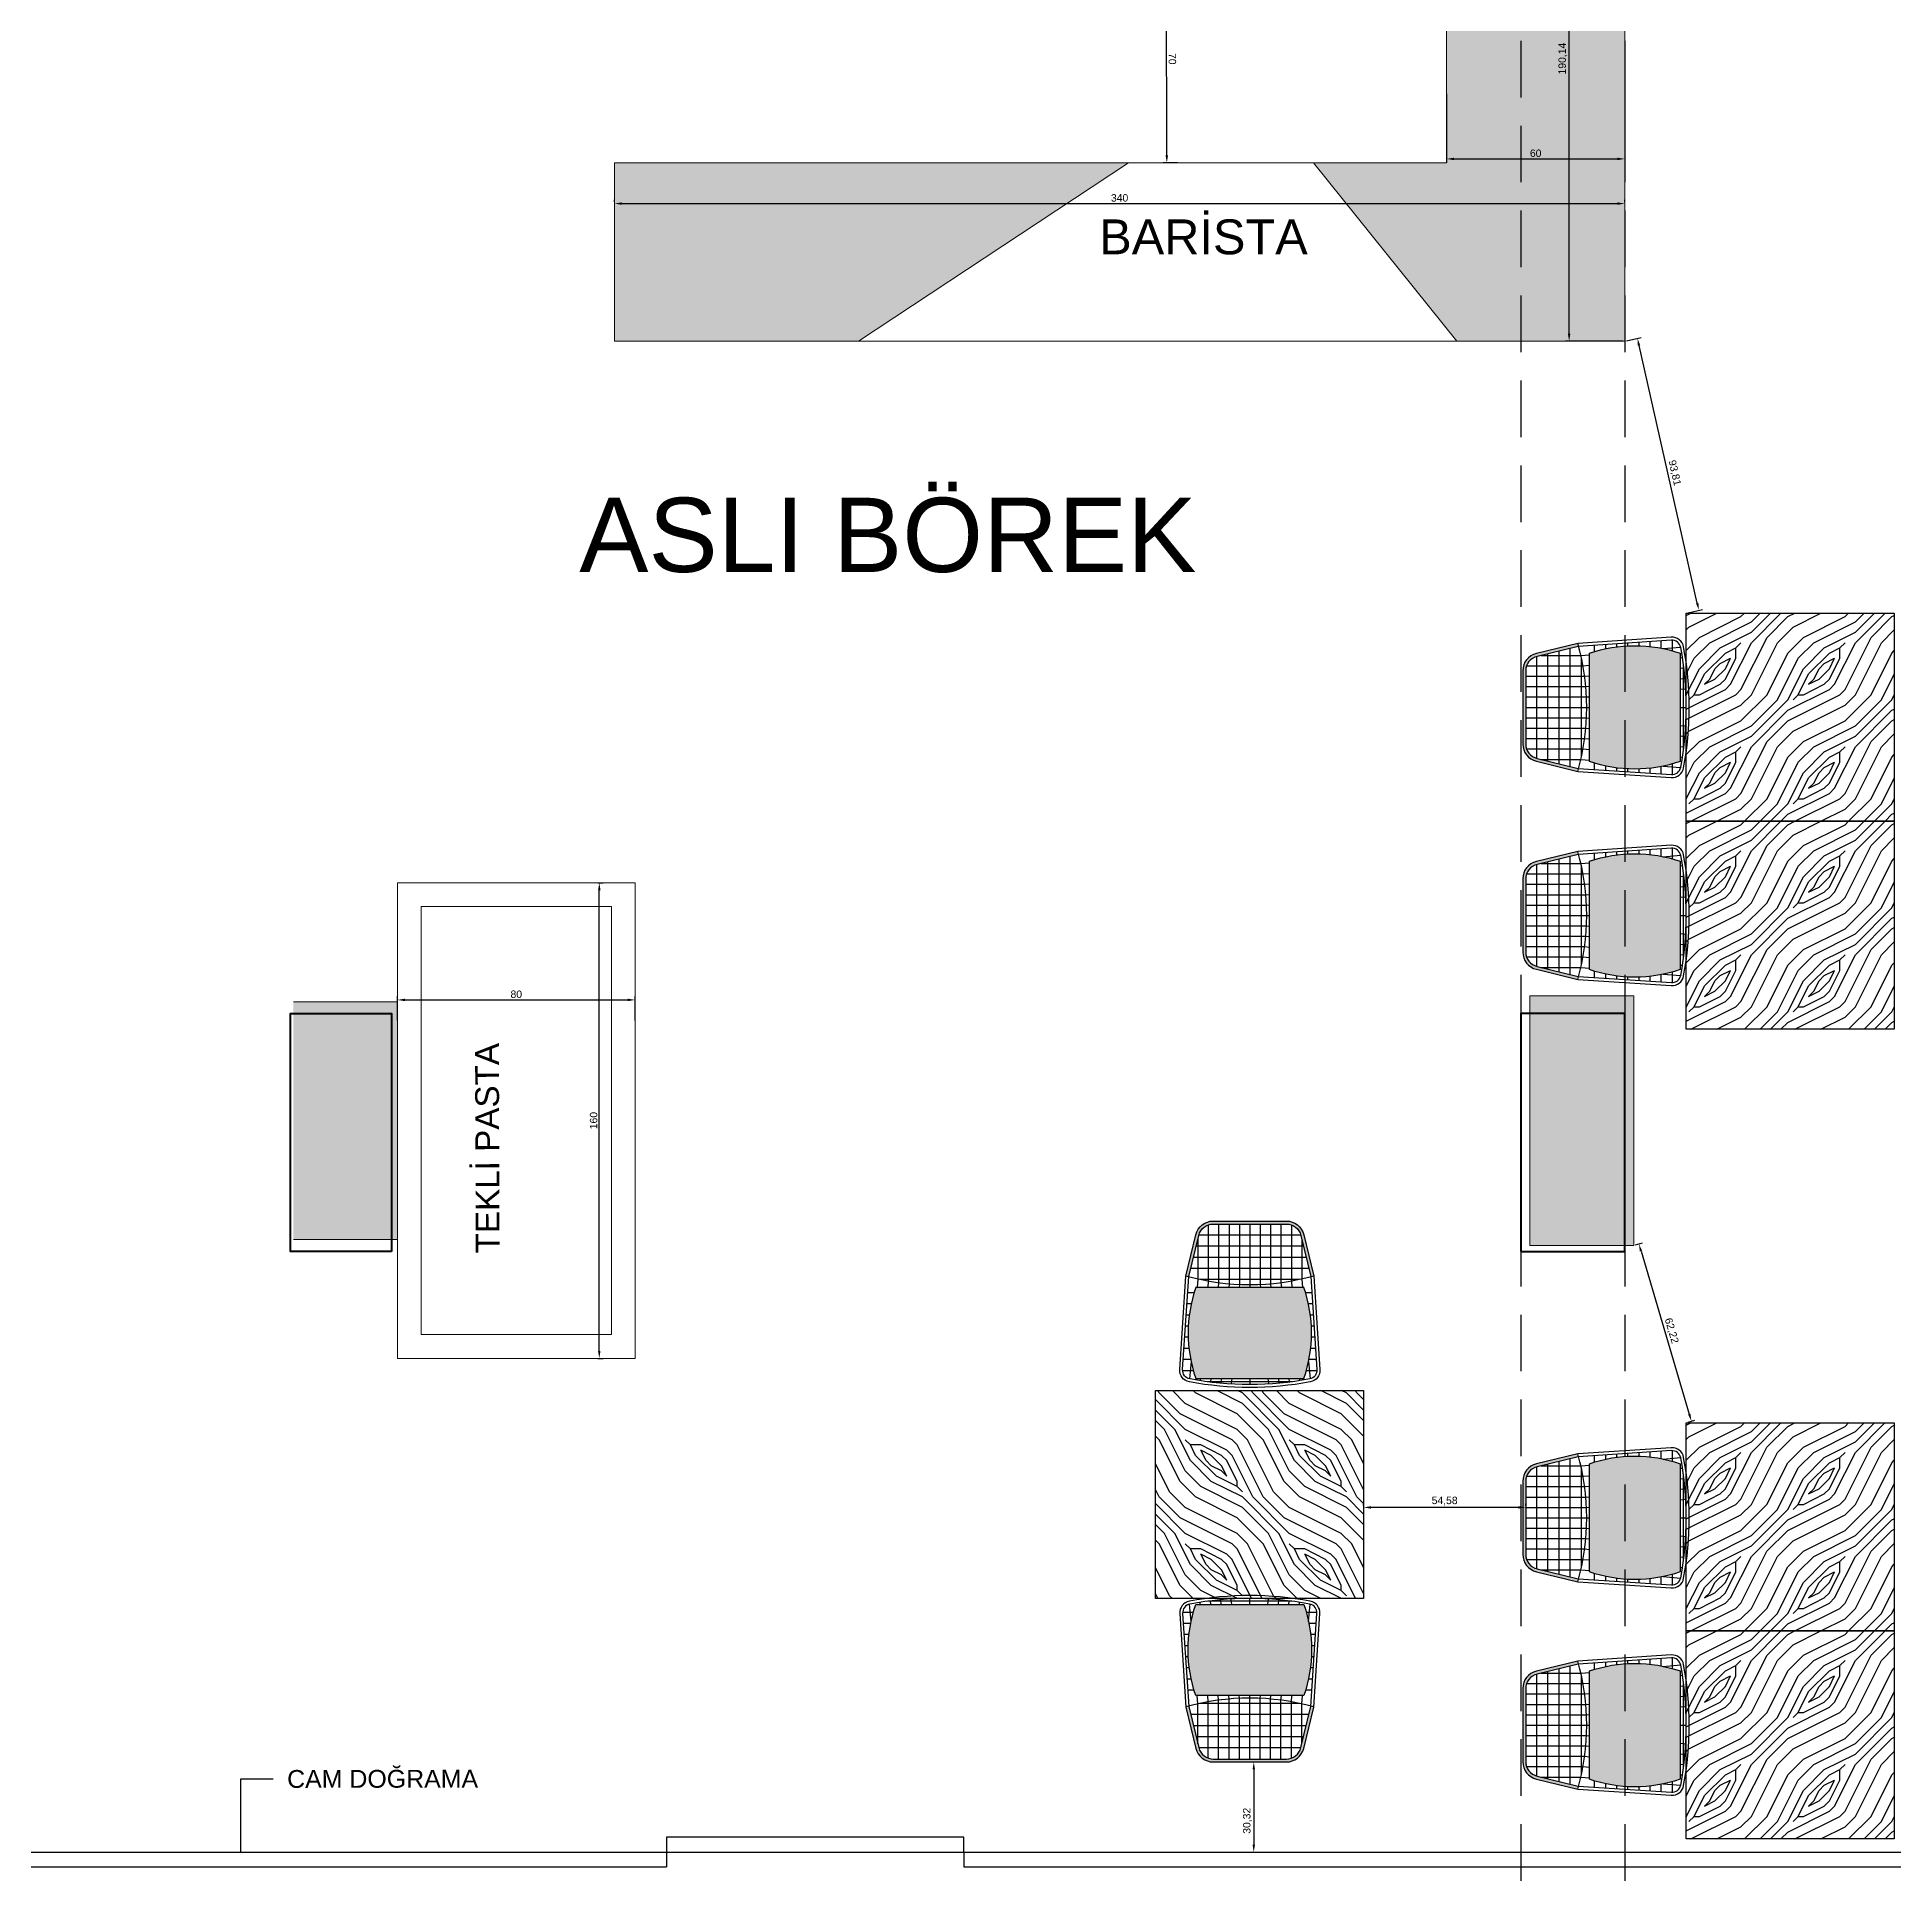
# Model space of a CAD drawing. Header units: millimetres. Extents: x 567392 to 582402, y 4512800 to 4518063.
# Drawn here: x 569531 to 570156, y 4513616 to 4514235 of the extents above; entities that cross this region are included whole.
import ezdxf

# ---------------------------------------------------------------- set-up
doc = ezdxf.new("R2010")
doc.units = ezdxf.units.MM
doc.linetypes.add('DASHED2', pattern=[9.525, 6.35, -3.175])
for name, color, linetype, lineweight in [('A-STRC-01', 2, 'Continuous', 40), ('duvar', 7, 'Continuous', 35), ('estofado', 7, 'Continuous', 25), ('PENCERE', 140, 'Continuous', 25), ('tefriş', 251, 'Continuous', 13), ('Yazi', 95, 'Continuous', 13)]:
    doc.layers.add(name, color=color, linetype=linetype, lineweight=lineweight)
for name, color, linetype in [('a_furn', 1, 'Continuous'), ('a_p1_d', 1, 'DASHED2'), ('ölçüler', 143, 'Continuous')]:
    doc.layers.add(name, color=color, linetype=linetype)
doc.layers.add('tefris', color=7, linetype='Continuous', lineweight=13, true_color=0x474747)
doc.styles.get("Standard").update_dxf_attribs({"font": 'Arial.ttf'})
doc.dimstyles.new('ISO-25', dxfattribs={"dimtxt": 2.5, "dimasz": 2.5, "dimexe": 1.25, "dimexo": 0.625, "dimtad": 1, "dimtxsty": 'Standard', "dimcen": 2.5, "dimadec": 0, "dimazin": 0, "dimtfac": 1, "dimtmove": 0, "dimatfit": 3, "dimfxl": 1, "dimarcsym": 0})

# ---------------------------------------------------------------- blocks, each defined once
blk = doc.blocks.new('*D671')
at = {"layer": 'Defpoints', "color": 0, "transparency": 16777216}
for p in [(569718.57, 4513950.52), (569719.73, 4513950.52), (569718.57, 4513790.52)]:
    blk.add_point(p, dxfattribs=at)
at = {"layer": 'tefriş', "color": 0, "lineweight": -2, "transparency": 16777216}
for p, q in [((569719.19, 4513950.52), (569720.98, 4513950.52)), ((569719.73, 4513793.02), (569719.73, 4513948.02)), ((569719.19, 4513790.52), (569720.98, 4513790.52))]:
    blk.add_line(p, q, dxfattribs=at)
at = {"layer": 'tefriş', "color": 0, "transparency": 16777216}
for points in [[(569719.31, 4513948.02), (569720.14, 4513948.02), (569719.73, 4513950.52)], [(569719.31, 4513793.02), (569720.14, 4513793.02), (569719.73, 4513790.52)]]:
    blk.add_solid(points, dxfattribs=at)
at = {"layer": 'tefriş', "color": 0, "transparency": 16777216, "insert": (569717.82, 4513870.52), "char_height": 2.5, "attachment_point": 5, "rotation": 90}
blk.add_mtext('160', dxfattribs=at)
blk = doc.blocks.new('*D672')
at = {"layer": 'Defpoints', "color": 0, "transparency": 16777216}
for p in [(569731.8, 4513911.12), (569651.8, 4513903.6), (569731.8, 4513903.6)]:
    blk.add_point(p, dxfattribs=at)
at = {"layer": 'tefriş', "color": 0, "lineweight": -2, "transparency": 16777216}
for p, q in [((569651.8, 4513904.22), (569651.8, 4513912.37)), ((569731.8, 4513904.22), (569731.8, 4513912.37)), ((569654.3, 4513911.12), (569729.3, 4513911.12))]:
    blk.add_line(p, q, dxfattribs=at)
at = {"layer": 'tefriş', "color": 0, "transparency": 16777216}
for points in [[(569654.3, 4513911.54), (569654.3, 4513910.71), (569651.8, 4513911.12)], [(569729.3, 4513911.54), (569729.3, 4513910.71), (569731.8, 4513911.12)]]:
    blk.add_solid(points, dxfattribs=at)
at = {"layer": 'tefriş', "color": 0, "transparency": 16777216, "insert": (569691.8, 4513913.02), "char_height": 2.5, "attachment_point": 5}
blk.add_mtext('80', dxfattribs=at)
blk = doc.blocks.new('Banqueta Banc May')
at = {"layer": 'estofado'}
h = blk.add_hatch(color=256, dxfattribs=at)
h.set_gradient(color1=(203, 207, 210), one_color=1, tint=1, name='CYLINDER')
h.paths.add_polyline_path([(0.123, -0.01, -0.345989), (0.1716, -0.0482), (0.2052, -0.1866), (0.2053, -0.1878, 0.00324), (0.2152, -0.185), (0.1813, -0.0458, 0.345989), (0.123, 0), (-0.123, 0, 0.345989), (-0.1813, -0.0458), (-0.2152, -0.185, 0.00324), (-0.2053, -0.1878), (-0.2052, -0.1866), (-0.1716, -0.0482, -0.345989), (-0.123, -0.01)])
h = blk.add_hatch(color=256, dxfattribs=at)
h.set_gradient(color1=(203, 207, 210), one_color=1, tint=1, name='CYLINDER')
h.paths.add_polyline_path([(0.123, -0.01, -0.345989), (0.1716, -0.0482), (0.2052, -0.1866), (0.2053, -0.1878, 0.00324), (0.2152, -0.185), (0.1813, -0.0458, 0.345989), (0.123, 0), (-0.123, 0, 0.345989), (-0.1813, -0.0458), (-0.2152, -0.185, 0.00324), (-0.2053, -0.1878), (-0.2052, -0.1866), (-0.1716, -0.0482, -0.345989), (-0.123, -0.01)])
h = blk.add_hatch(color=256, dxfattribs=at)
h.set_gradient(color1=(225, 227, 229), one_color=1, tint=1, name='CURVED')
h.paths.add_polyline_path([(0.1821, -0.5295, 0.167263), (0.1821, -0.2239), (-0.1821, -0.2239, 0.167263), (-0.1821, -0.5295)])
for p, q in [((-0.1748, -0.0611), (-0.1748, -0.1954)), ((-0.1714, -0.0473), (0.1714, -0.0473)), ((-0.1398, -0.0129), (-0.1398, -0.2025)), ((-0.1049, -0.01), (-0.1049, -0.208)), ((-0.0699, -0.01), (-0.0699, -0.2119)), ((-0.035, -0.01), (-0.035, -0.215)), ((0, -0.01), (0, -0.215)), ((0.035, -0.01), (0.035, -0.215)), ((0.0699, -0.01), (0.0699, -0.2119)), ((0.1049, -0.01), (0.1049, -0.208)), ((0.1398, -0.0129), (0.1398, -0.2025)), ((0.1748, -0.0611), (0.1748, -0.1954)), ((-0.1896, -0.1222), (0.1896, -0.1222)), ((-0.1805, -0.0847), (0.1805, -0.0847)), ((-0.1987, -0.1596), (0.1987, -0.1596)), ((-0.2089, -0.2414), (-0.1877, -0.2414)), ((-0.1748, -0.1954), (-0.1771, -0.2239)), ((-0.1673, -0.197), (0.1673, -0.197)), ((-0.1398, -0.2025), (-0.1416, -0.2239)), ((-0.1049, -0.208), (-0.1062, -0.2239)), ((-0.0699, -0.2119), (-0.0709, -0.2239)), ((-0.035, -0.215), (-0.0357, -0.2239)), ((0, -0.215), (0, -0.2239)), ((0.035, -0.215), (0.0357, -0.2239)), ((0.0699, -0.2119), (0.0709, -0.2239)), ((0.1049, -0.208), (0.1062, -0.2239)), ((0.1398, -0.2025), (0.1416, -0.2239)), ((0.1748, -0.1954), (0.1771, -0.2239)), ((0.1877, -0.2414), (0.2089, -0.2414)), ((-0.2114, -0.2789), (-0.1973, -0.2789)), ((0.1973, -0.2789), (0.2114, -0.2789)), ((-0.2163, -0.3537), (-0.2071, -0.3537)), ((-0.2138, -0.3163), (-0.2037, -0.3163)), ((0.2037, -0.3163), (0.2138, -0.3163)), ((0.2071, -0.3537), (0.2163, -0.3537)), ((-0.2213, -0.4286), (-0.2048, -0.4286)), ((-0.2188, -0.3912), (-0.2074, -0.3912)), ((0.2048, -0.4286), (0.2213, -0.4286)), ((0.2074, -0.3912), (0.2188, -0.3912)), ((-0.2238, -0.466), (-0.1991, -0.466)), ((-0.1977, -0.4725), (-0.2026, -0.5311)), ((0.1977, -0.4725), (0.2026, -0.5311)), ((0.1991, -0.466), (0.2238, -0.466)), ((-0.226, -0.5034), (-0.1902, -0.5034)), ((-0.1669, -0.5295), (-0.1676, -0.5371)), ((-0.1411, -0.5409), (0.1411, -0.5409)), ((-0.1315, -0.5295), (-0.1326, -0.5419)), ((-0.0962, -0.5295), (-0.0976, -0.5456)), ((-0.061, -0.5295), (-0.0626, -0.5482)), ((0, -0.5295), (0, -0.55)), ((0.061, -0.5295), (0.0626, -0.5482)), ((0.0962, -0.5295), (0.0976, -0.5456)), ((0.1315, -0.5295), (0.1326, -0.5419)), ((0.1669, -0.5295), (0.1676, -0.5371)), ((0.1902, -0.5034), (0.226, -0.5034))]:
    blk.add_line(p, q, dxfattribs=at)
for points in [[(0.236, -0.4991), (0.2152, -0.185), (0.1813, -0.0458, 0.345989), (0.123, 0), (-0.123, 0, 0.345989), (-0.1813, -0.0458), (-0.2152, -0.185), (-0.236, -0.4991, 0.379693), (-0.2034, -0.5411, 0.092971), (0.2034, -0.5411, 0.379693)], [(0.226, -0.4998), (0.2052, -0.1866), (0.1716, -0.0482, 0.345989), (0.123, -0.01), (-0.123, -0.01, 0.345989), (-0.1716, -0.0482), (-0.2052, -0.1866), (-0.226, -0.4998, 0.379693), (-0.2016, -0.5313, 0.092971), (0.2016, -0.5313, 0.379693)], [(-0.1821, -0.5295, -0.167263), (-0.1821, -0.2239), (0.1821, -0.2239, -0.167263), (0.1821, -0.5295)]]:
    blk.add_lwpolyline(points, format="xyb", close=True, dxfattribs=at)
blk.add_arc((0, 0.5729), 0.7879, 254.15162, 285.84838, dxfattribs=at)
blk = doc.blocks.new('*D628')
at = {"layer": 'Defpoints', "color": 0, "transparency": 16777216}
for p in [(569910.62, 4514262.78), (569914.83, 4514262.78), (569914.9, 4514192.78)]:
    blk.add_point(p, dxfattribs=at)
at = {"layer": 'tefriş', "color": 0, "lineweight": -2, "transparency": 16777216}
for p, q in [((569914.21, 4514262.78), (569909.37, 4514262.78)), ((569910.68, 4514195.28), (569910.62, 4514260.28)), ((569914.28, 4514192.78), (569909.44, 4514192.78))]:
    blk.add_line(p, q, dxfattribs=at)
at = {"layer": 'tefriş', "color": 0, "transparency": 16777216}
for points in [[(569911.04, 4514260.28), (569910.2, 4514260.28), (569910.62, 4514262.78)], [(569911.1, 4514195.28), (569910.27, 4514195.28), (569910.69, 4514192.78)]]:
    blk.add_solid(points, dxfattribs=at)
at = {"layer": 'tefriş', "color": 0, "transparency": 16777216, "insert": (569912.55, 4514227.78), "char_height": 2.5, "attachment_point": 5, "rotation": 270.05668}
blk.add_mtext('70', dxfattribs=at)
blk = doc.blocks.new('*D637')
at = {"layer": 'Defpoints', "color": 0, "transparency": 16777216}
for p in [(569724.8, 4514179.06), (570064.8, 4514179.06), (570064.8, 4514179.06)]:
    blk.add_point(p, dxfattribs=at)
at = {"layer": 'tefriş', "color": 0, "lineweight": -2, "transparency": 16777216}
for p, q in [((569724.8, 4514179.69), (569724.8, 4514180.31)), ((569727.3, 4514179.06), (570062.3, 4514179.06)), ((570064.8, 4514179.69), (570064.8, 4514180.31))]:
    blk.add_line(p, q, dxfattribs=at)
at = {"layer": 'tefriş', "color": 0, "transparency": 16777216}
for points in [[(569727.3, 4514179.48), (569727.3, 4514178.65), (569724.8, 4514179.06)], [(570062.3, 4514179.48), (570062.3, 4514178.65), (570064.8, 4514179.06)]]:
    blk.add_solid(points, dxfattribs=at)
at = {"layer": 'tefriş', "color": 0, "transparency": 16777216, "insert": (569894.8, 4514180.97), "char_height": 2.5, "attachment_point": 5}
blk.add_mtext('340', dxfattribs=at)
blk = doc.blocks.new('*D638')
at = {"layer": 'Defpoints', "color": 0, "transparency": 16777216}
for p in [(570046.06, 4514322.92), (570064.8, 4514322.92), (570064.8, 4514132.78)]:
    blk.add_point(p, dxfattribs=at)
at = {"layer": 'tefriş', "color": 0, "lineweight": -2, "transparency": 16777216}
for p, q in [((570064.18, 4514322.92), (570044.81, 4514322.92)), ((570046.06, 4514135.28), (570046.06, 4514320.42)), ((570064.18, 4514132.78), (570044.81, 4514132.78))]:
    blk.add_line(p, q, dxfattribs=at)
at = {"layer": 'tefriş', "color": 0, "transparency": 16777216}
for points in [[(570045.65, 4514320.42), (570046.48, 4514320.42), (570046.06, 4514322.92)], [(570045.65, 4514135.28), (570046.48, 4514135.28), (570046.06, 4514132.78)]]:
    blk.add_solid(points, dxfattribs=at)
at = {"layer": 'tefriş', "color": 0, "transparency": 16777216, "insert": (570043.94, 4514227.85), "char_height": 2.5, "attachment_point": 5, "rotation": 90}
blk.add_mtext('190,14', dxfattribs=at)
blk = doc.blocks.new('*D639')
at = {"layer": 'Defpoints', "color": 0, "transparency": 16777216}
for p in [(570004.8, 4514216.62), (570064.8, 4514216.62), (570064.8, 4514194.09)]:
    blk.add_point(p, dxfattribs=at)
at = {"layer": 'tefriş', "color": 0, "lineweight": -2, "transparency": 16777216}
for p, q in [((570004.8, 4514216), (570004.8, 4514192.84)), ((570064.8, 4514216), (570064.8, 4514192.84)), ((570007.3, 4514194.09), (570062.3, 4514194.09))]:
    blk.add_line(p, q, dxfattribs=at)
at = {"layer": 'tefriş', "color": 0, "transparency": 16777216}
for points in [[(570007.3, 4514194.5), (570007.3, 4514193.67), (570004.8, 4514194.09)], [(570062.3, 4514194.5), (570062.3, 4514193.67), (570064.8, 4514194.09)]]:
    blk.add_solid(points, dxfattribs=at)
at = {"layer": 'tefriş', "color": 0, "transparency": 16777216, "insert": (570034.8, 4514195.99), "char_height": 2.5, "attachment_point": 5}
blk.add_mtext('60', dxfattribs=at)
blk = doc.blocks.new('*D653')
at = {"layer": 'Defpoints', "color": 0, "transparency": 16777216}
for p in [(570064.8, 4514132.78), (570069.03, 4514133.74), (570085.47, 4514041.28)]:
    blk.add_point(p, dxfattribs=at)
at = {"layer": 'tefriş', "color": 0, "lineweight": -2, "transparency": 16777216}
for p, q in [((570065.41, 4514132.92), (570070.25, 4514134.01)), ((570089.15, 4514044.67), (570069.58, 4514131.3)), ((570086.08, 4514041.42), (570090.92, 4514042.51))]:
    blk.add_line(p, q, dxfattribs=at)
at = {"layer": 'tefriş', "color": 0, "transparency": 16777216}
for points in [[(570069.99, 4514131.39), (570069.18, 4514131.21), (570069.03, 4514133.74)], [(570089.56, 4514044.77), (570088.74, 4514044.58), (570089.7, 4514042.24)]]:
    blk.add_solid(points, dxfattribs=at)
at = {"layer": 'tefriş', "color": 0, "transparency": 16777216, "insert": (570081.44, 4514088.45), "char_height": 2.5, "attachment_point": 5, "rotation": 282.72684}
blk.add_mtext('93,81', dxfattribs=at)
blk = doc.blocks.new('*D654')
at = {"layer": 'Defpoints', "color": 0, "transparency": 16777216}
for p in [(570067.8, 4513828.52), (570085.47, 4513768.86), (570087.19, 4513769.37)]:
    blk.add_point(p, dxfattribs=at)
at = {"layer": 'tefriş', "color": 0, "lineweight": -2, "transparency": 16777216}
for p, q in [((570068.4, 4513828.7), (570070.73, 4513829.39)), ((570070.24, 4513826.63), (570086.48, 4513771.77)), ((570086.07, 4513769.03), (570088.39, 4513769.72))]:
    blk.add_line(p, q, dxfattribs=at)
at = {"layer": 'tefriş', "color": 0, "transparency": 16777216}
for points in [[(570070.64, 4513826.75), (570069.84, 4513826.52), (570069.53, 4513829.03)], [(570086.88, 4513771.88), (570086.09, 4513771.65), (570087.19, 4513769.37)]]:
    blk.add_solid(points, dxfattribs=at)
at = {"layer": 'tefriş', "color": 0, "transparency": 16777216, "insert": (570080.4, 4513799.8), "char_height": 2.5, "attachment_point": 5, "rotation": 286.49216}
blk.add_mtext('62,22', dxfattribs=at)
blk = doc.blocks.new('*D655')
at = {"layer": 'Defpoints', "color": 0, "transparency": 16777216}
for p in [(569976.88, 4513740.37), (569976.88, 4513740.37), (570031.46, 4513740.37)]:
    blk.add_point(p, dxfattribs=at)
at = {"layer": 'tefriş', "color": 0, "lineweight": -2, "transparency": 16777216}
for p, q in [((569976.88, 4513740.99), (569976.88, 4513741.62)), ((570028.96, 4513740.37), (569979.38, 4513740.37)), ((570031.46, 4513740.99), (570031.46, 4513741.62))]:
    blk.add_line(p, q, dxfattribs=at)
at = {"layer": 'tefriş', "color": 0, "transparency": 16777216}
for points in [[(569979.38, 4513740.79), (569979.38, 4513739.95), (569976.88, 4513740.37)], [(570028.96, 4513740.79), (570028.96, 4513739.95), (570031.46, 4513740.37)]]:
    blk.add_solid(points, dxfattribs=at)
at = {"layer": 'tefriş', "color": 0, "transparency": 16777216, "insert": (570004.17, 4513742.5), "char_height": 2.5, "attachment_point": 5}
blk.add_mtext('54,58', dxfattribs=at)
blk = doc.blocks.new('*D682')
at = {"layer": 'Defpoints', "color": 0, "transparency": 16777216}
for p in [(569938.62, 4513654.72), (569938.62, 4513624.4), (569939.94, 4513624.4)]:
    blk.add_point(p, dxfattribs=at)
at = {"layer": 'tefriş', "color": 0, "lineweight": -2, "transparency": 16777216}
for p, q in [((569939.24, 4513654.72), (569941.19, 4513654.72)), ((569939.94, 4513652.22), (569939.94, 4513626.9)), ((569939.24, 4513624.4), (569941.19, 4513624.4))]:
    blk.add_line(p, q, dxfattribs=at)
at = {"layer": 'tefriş', "color": 0, "transparency": 16777216}
for points in [[(569939.53, 4513652.22), (569940.36, 4513652.22), (569939.94, 4513654.72)], [(569939.53, 4513626.9), (569940.36, 4513626.9), (569939.94, 4513624.4)]]:
    blk.add_solid(points, dxfattribs=at)
at = {"layer": 'tefriş', "color": 0, "transparency": 16777216, "insert": (569937.82, 4513634.94), "char_height": 2.5, "attachment_point": 5, "rotation": 90}
blk.add_mtext('30,32', dxfattribs=at)
blk = doc.blocks.new('KOLONS')
at = {"layer": 'A-STRC-01', "color": 3}
for points in [[(-828, 540), (-862, 540), (-862, 620), (-828, 620)], [(-448, 540), (-413, 540), (-413, 620), (-448, 620)]]:
    blk.add_lwpolyline(points, close=True, dxfattribs=at)

msp = doc.modelspace()

# ---------------------------------------------------------------- hatches: boundary and pattern name
at = {"layer": 'duvar'}
h = msp.add_hatch(color=251, dxfattribs=at)
h.dxf.hatch_style = 1
h.paths.add_polyline_path([(570066.802, 4513326.52), (570031.802, 4513326.52), (570031.802, 4513266.52), (570066.802, 4513266.52)])
h.paths.add_polyline_path([(569616.802, 4513266.52), (569651.802, 4513266.52), (569651.802, 4513326.52), (569616.802, 4513326.52)])
h.paths.add_polyline_path([(570067.802, 4513912.52), (570032.802, 4513912.52), (570032.802, 4513828.52), (570067.802, 4513828.52)])
h.paths.add_polyline_path([(569616.802, 4513830.52), (569651.802, 4513830.52), (569651.802, 4513910.52), (569616.802, 4513910.52)])
h.paths.add_polyline_path([(569651.802, 4514642.52), (569616.802, 4514642.52), (569616.802, 4514575.52), (569651.802, 4514575.52)])
at = {"layer": 'estofado', "ltscale": 0.05, "true_color": 0xa1c0de}
h = msp.add_hatch(color=9, dxfattribs=at)
h.dxf.hatch_style = 1
h.set_gradient(color1=(226, 151, 85), color2=(194, 174, 117), tint=0.42, name='CURVED')
h.paths.add_polyline_path([(569897.782, 4514192.781), (569724.802, 4514192.781), (569724.802, 4514132.781), (569806.921, 4514132.781)])
h.paths.add_polyline_path([(570064.802, 4514322.917), (570004.802, 4514322.872), (570004.802, 4514192.781), (569960.029, 4514192.781), (570008.22, 4514132.781), (570064.802, 4514132.781)])
at = {"layer": 'tefris', "linetype": 'Continuous', "lineweight": 25}
h = msp.add_hatch(dxfattribs=at)
h.set_pattern_fill('WOODFACE', color=35, scale=35, style=0, pattern_type=2)
h.set_pattern_definition([(360, (567638.11, 4519543.803), (35, 35), [1.75, -33.25]), (90, (567652.11, 4519556.053), (-35, 35), [3.5, -31.5]), (45, (567645.112, 4519552.553), (2e-14, 35), [2.4745, -7.4235, 2.4745, -4.949, 17.325, -14.850975]), (45, (567636.362, 4519542.053), (2e-14, 35), [2.47485, -4.9497, 2.47485, -39.59807]), (45, (567648.612, 4519545.553), (2e-14, 35), [2.47485, -47.02262]), (45, (567652.112, 4519543.803), (2e-14, 35), [2.47485, -47.02262]), (45, (567646.862, 4519547.303), (2e-14, 35), [2.47485, -47.02262]), (45, (567645.112, 4519549.053), (2e-14, 35), [4.9497, -44.54777]), (45, (567653.862, 4519575.303), (2e-14, 35), [4.9497, -44.54777]), (45, (567641.612, 4519550.803), (2e-14, 35), [9.8994, -39.59807]), (45, (567639.862, 4519552.553), (2e-14, 35), [9.8994, -39.59807]), (45, (567662.612, 4519563.053), (2e-14, 35), [9.8994, -39.59807]), (45, (567638.112, 4519556.053), (2e-14, 35), [7.42462, -42.07285]), (45, (567631.112, 4519561.303), (2e-14, 35), [7.42462, -42.07285]), (45, (567634.612, 4519557.803), (2e-14, 35), [7.42462, -42.07285]), (45, (567657.362, 4519568.303), (2e-14, 35), [12.37437, -37.1231]), (45, (567653.862, 4519570.053), (2e-14, 35), [12.37437, -37.1231]), (45, (567657.362, 4519561.303), (2e-14, 35), [17.32412, -32.17336]), (26.56505, (567641.612, 4519547.303), (35, 1e-08), [3.91312, -74.34926]), (26.56505, (567648.612, 4519557.803), (35, 1e-08), [3.91312, -74.34926]), (26.56505, (567646.862, 4519554.303), (35, 1e-08), [3.91312, -74.34926]), (26.56505, (567639.862, 4519543.803), (35, 1e-08), [7.82624, -70.43614]), (26.56505, (567646.862, 4519559.553), (35, 1e-08), [11.73936, -66.52302]), (26.56505, (567643.362, 4519561.303), (35, 1e-08), [15.65248, -62.6099]), (26.56505, (567639.862, 4519563.053), (35, 1e-08), [15.65248, -62.6099]), (26.56505, (567634.612, 4519573.553), (35, 1e-08), [15.65248, -62.6099]), (26.56505, (567634.612, 4519570.053), (35, 1e-08), [19.5656, -58.69678]), (26.56505, (567636.362, 4519566.553), (35, 1e-08), [19.5656, -58.69678]), (63.43495, (567648.612, 4519552.553), (2e-09, 35), [3.91312, -74.34926]), (63.43495, (567643.362, 4519549.053), (2e-09, 35), [3.91312, -74.34926]), (63.43495, (567638.112, 4519543.803), (2e-09, 35), [7.82624, -70.43614]), (63.43495, (567648.612, 4519549.053), (2e-09, 35), [7.82624, -70.43614]), (63.43495, (567634.612, 4519542.053), (2e-09, 35), [11.73936, -66.52302]), (63.43495, (567631.112, 4519542.053), (2e-09, 35), [15.65248, -62.6099]), (63.43495, (567662.612, 4519543.803), (2e-09, 35), [15.65248, -62.6099]), (63.43495, (567650.362, 4519547.303), (2e-09, 35), [15.65248, -62.6099]), (63.43495, (567657.362, 4519543.803), (2e-09, 35), [19.5656, -58.69678]), (63.43495, (567653.862, 4519545.553), (2e-09, 35), [19.5656, -58.69678])])
h.paths.add_polyline_path([(570155.468, 4514041.28), (570085.468, 4514041.276), (570085.468, 4513971.276), (570155.468, 4513971.28)])
h = msp.add_hatch(dxfattribs=at)
h.set_pattern_fill('WOODFACE', color=35, scale=35, style=0, pattern_type=2)
h.set_pattern_definition([(360, (567638.11, 4519473.803), (35, 35), [1.75, -33.25]), (90, (567652.11, 4519486.053), (-35, 35), [3.5, -31.5]), (45, (567645.112, 4519482.553), (2e-14, 35), [2.4745, -7.4235, 2.4745, -4.949, 17.325, -14.850975]), (45, (567636.362, 4519472.053), (2e-14, 35), [2.47485, -4.9497, 2.47485, -39.59807]), (45, (567648.612, 4519475.553), (2e-14, 35), [2.47485, -47.02262]), (45, (567652.112, 4519473.803), (2e-14, 35), [2.47485, -47.02262]), (45, (567646.862, 4519477.303), (2e-14, 35), [2.47485, -47.02262]), (45, (567645.112, 4519479.053), (2e-14, 35), [4.9497, -44.54777]), (45, (567653.862, 4519505.303), (2e-14, 35), [4.9497, -44.54777]), (45, (567641.612, 4519480.803), (2e-14, 35), [9.8994, -39.59807]), (45, (567639.862, 4519482.553), (2e-14, 35), [9.8994, -39.59807]), (45, (567662.612, 4519493.053), (2e-14, 35), [9.8994, -39.59807]), (45, (567638.112, 4519486.053), (2e-14, 35), [7.42462, -42.07285]), (45, (567631.112, 4519491.303), (2e-14, 35), [7.42462, -42.07285]), (45, (567634.612, 4519487.803), (2e-14, 35), [7.42462, -42.07285]), (45, (567657.362, 4519498.303), (2e-14, 35), [12.37437, -37.1231]), (45, (567653.862, 4519500.053), (2e-14, 35), [12.37437, -37.1231]), (45, (567657.362, 4519491.303), (2e-14, 35), [17.32412, -32.17336]), (26.56505, (567641.612, 4519477.303), (35, 1e-08), [3.91312, -74.34926]), (26.56505, (567648.612, 4519487.803), (35, 1e-08), [3.91312, -74.34926]), (26.56505, (567646.862, 4519484.303), (35, 1e-08), [3.91312, -74.34926]), (26.56505, (567639.862, 4519473.803), (35, 1e-08), [7.82624, -70.43614]), (26.56505, (567646.862, 4519489.553), (35, 1e-08), [11.73936, -66.52302]), (26.56505, (567643.362, 4519491.303), (35, 1e-08), [15.65248, -62.6099]), (26.56505, (567639.862, 4519493.053), (35, 1e-08), [15.65248, -62.6099]), (26.56505, (567634.612, 4519503.553), (35, 1e-08), [15.65248, -62.6099]), (26.56505, (567634.612, 4519500.053), (35, 1e-08), [19.5656, -58.69678]), (26.56505, (567636.362, 4519496.553), (35, 1e-08), [19.5656, -58.69678]), (63.43495, (567648.612, 4519482.553), (2e-09, 35), [3.91312, -74.34926]), (63.43495, (567643.362, 4519479.053), (2e-09, 35), [3.91312, -74.34926]), (63.43495, (567638.112, 4519473.803), (2e-09, 35), [7.82624, -70.43614]), (63.43495, (567648.612, 4519479.053), (2e-09, 35), [7.82624, -70.43614]), (63.43495, (567634.612, 4519472.053), (2e-09, 35), [11.73936, -66.52302]), (63.43495, (567631.112, 4519472.053), (2e-09, 35), [15.65248, -62.6099]), (63.43495, (567662.612, 4519473.803), (2e-09, 35), [15.65248, -62.6099]), (63.43495, (567650.362, 4519477.303), (2e-09, 35), [15.65248, -62.6099]), (63.43495, (567657.362, 4519473.803), (2e-09, 35), [19.5656, -58.69678]), (63.43495, (567653.862, 4519475.553), (2e-09, 35), [19.5656, -58.69678])])
h.paths.add_polyline_path([(570155.468, 4513971.28), (570085.468, 4513971.276), (570085.468, 4513901.276), (570155.468, 4513901.28)])
h = msp.add_hatch(dxfattribs=at)
h.set_pattern_fill('WOODFACE', color=35, scale=35, angle=90, style=0, pattern_type=2)
h.set_pattern_definition([(90, (564404.36, 4511262.367), (-35, 35), [1.75, -33.25]), (180, (564392.11, 4511276.367), (-35, -35), [3.5, -31.5]), (135, (564395.612, 4511269.367), (-35, 2e-14), [2.4745, -7.4235, 2.4745, -4.949, 17.325, -14.850975]), (135, (564406.112, 4511260.617), (-35, 2e-14), [2.47485, -4.9497, 2.47485, -39.59807]), (135, (564402.612, 4511272.867), (-35, 2e-14), [2.47485, -47.02262]), (135, (564404.362, 4511276.367), (-35, 2e-14), [2.47485, -47.02262]), (135, (564400.862, 4511271.117), (-35, 2e-14), [2.47485, -47.02262]), (135, (564399.112, 4511269.367), (-35, 2e-14), [4.9497, -44.54777]), (135, (564372.862, 4511278.117), (-35, 2e-14), [4.9497, -44.54777]), (135, (564397.362, 4511265.867), (-35, 2e-14), [9.8994, -39.59807]), (135, (564395.612, 4511264.117), (-35, 2e-14), [9.8994, -39.59807]), (135, (564385.112, 4511286.867), (-35, 2e-14), [9.8994, -39.59807]), (135, (564392.112, 4511262.367), (-35, 2e-14), [7.42462, -42.07285]), (135, (564386.862, 4511255.367), (-35, 2e-14), [7.42462, -42.07285]), (135, (564390.362, 4511258.867), (-35, 2e-14), [7.42462, -42.07285]), (135, (564379.862, 4511281.617), (-35, 2e-14), [12.37437, -37.1231]), (135, (564378.112, 4511278.117), (-35, 2e-14), [12.37437, -37.1231]), (135, (564386.862, 4511281.617), (-35, 2e-14), [17.32412, -32.17336]), (116.56505, (564400.862, 4511265.867), (-1e-08, 35), [3.91312, -74.34926]), (116.56505, (564390.362, 4511272.867), (-1e-08, 35), [3.91312, -74.34926]), (116.56505, (564393.862, 4511271.117), (-1e-08, 35), [3.91312, -74.34926]), (116.56505, (564404.362, 4511264.117), (-1e-08, 35), [7.82624, -70.43614]), (116.56505, (564388.612, 4511271.117), (-1e-08, 35), [11.73936, -66.52302]), (116.56505, (564386.862, 4511267.617), (-1e-08, 35), [15.65248, -62.6099]), (116.56505, (564385.112, 4511264.117), (-1e-08, 35), [15.65248, -62.6099]), (116.56505, (564374.612, 4511258.867), (-1e-08, 35), [15.65248, -62.6099]), (116.56505, (564378.112, 4511258.867), (-1e-08, 35), [19.5656, -58.69678]), (116.56505, (564381.612, 4511260.617), (-1e-08, 35), [19.5656, -58.69678]), (153.43495, (564395.612, 4511272.867), (-35, 2e-09), [3.91312, -74.34926]), (153.43495, (564399.112, 4511267.617), (-35, 2e-09), [3.91312, -74.34926]), (153.43495, (564404.362, 4511262.367), (-35, 2e-09), [7.82624, -70.43614]), (153.43495, (564399.112, 4511272.867), (-35, 2e-09), [7.82624, -70.43614]), (153.43495, (564406.112, 4511258.867), (-35, 2e-09), [11.73936, -66.52302]), (153.43495, (564406.112, 4511255.367), (-35, 2e-09), [15.65248, -62.6099]), (153.43495, (564404.362, 4511286.867), (-35, 2e-09), [15.65248, -62.6099]), (153.43495, (564400.862, 4511274.617), (-35, 2e-09), [15.65248, -62.6099]), (153.43495, (564404.362, 4511281.617), (-35, 2e-09), [19.5656, -58.69678]), (153.43495, (564402.612, 4511278.117), (-35, 2e-09), [19.5656, -58.69678])])
h.paths.add_polyline_path([(569906.885, 4513779.723), (569906.888, 4513709.724), (569976.888, 4513709.724), (569976.885, 4513779.723)])
h = msp.add_hatch(dxfattribs=at)
h.set_pattern_fill('WOODFACE', color=35, scale=35, style=0, pattern_type=2)
h.set_pattern_definition([(360, (567638.11, 4519271.38), (35, 35), [1.75, -33.25]), (90, (567652.11, 4519283.63), (-35, 35), [3.5, -31.5]), (45, (567645.11, 4519280.13), (2e-14, 35), [2.4745, -7.4235, 2.4745, -4.949, 17.325, -14.850975]), (45, (567636.36, 4519269.63), (2e-14, 35), [2.47485, -4.9497, 2.47485, -39.59807]), (45, (567648.61, 4519273.13), (2e-14, 35), [2.47485, -47.02262]), (45, (567652.11, 4519271.38), (2e-14, 35), [2.47485, -47.02262]), (45, (567646.86, 4519274.88), (2e-14, 35), [2.47485, -47.02262]), (45, (567645.11, 4519276.63), (2e-14, 35), [4.9497, -44.54777]), (45, (567653.86, 4519302.88), (2e-14, 35), [4.9497, -44.54777]), (45, (567641.61, 4519278.38), (2e-14, 35), [9.8994, -39.59807]), (45, (567639.86, 4519280.13), (2e-14, 35), [9.8994, -39.59807]), (45, (567662.61, 4519290.63), (2e-14, 35), [9.8994, -39.59807]), (45, (567638.11, 4519283.63), (2e-14, 35), [7.42462, -42.07285]), (45, (567631.11, 4519288.88), (2e-14, 35), [7.42462, -42.07285]), (45, (567634.61, 4519285.38), (2e-14, 35), [7.42462, -42.07285]), (45, (567657.36, 4519295.88), (2e-14, 35), [12.37437, -37.1231]), (45, (567653.86, 4519297.63), (2e-14, 35), [12.37437, -37.1231]), (45, (567657.36, 4519288.88), (2e-14, 35), [17.32412, -32.17336]), (26.56505, (567641.61, 4519274.88), (35, 1e-08), [3.91312, -74.34926]), (26.56505, (567648.61, 4519285.38), (35, 1e-08), [3.91312, -74.34926]), (26.56505, (567646.86, 4519281.88), (35, 1e-08), [3.91312, -74.34926]), (26.56505, (567639.86, 4519271.38), (35, 1e-08), [7.82624, -70.43614]), (26.56505, (567646.86, 4519287.13), (35, 1e-08), [11.73936, -66.52302]), (26.56505, (567643.36, 4519288.88), (35, 1e-08), [15.65248, -62.6099]), (26.56505, (567639.86, 4519290.63), (35, 1e-08), [15.65248, -62.6099]), (26.56505, (567634.61, 4519301.13), (35, 1e-08), [15.65248, -62.6099]), (26.56505, (567634.61, 4519297.63), (35, 1e-08), [19.5656, -58.69678]), (26.56505, (567636.36, 4519294.13), (35, 1e-08), [19.5656, -58.69678]), (63.43495, (567648.61, 4519280.13), (2e-09, 35), [3.91312, -74.34926]), (63.43495, (567643.36, 4519276.63), (2e-09, 35), [3.91312, -74.34926]), (63.43495, (567638.11, 4519271.38), (2e-09, 35), [7.82624, -70.43614]), (63.43495, (567648.61, 4519276.63), (2e-09, 35), [7.82624, -70.43614]), (63.43495, (567634.61, 4519269.63), (2e-09, 35), [11.73936, -66.52302]), (63.43495, (567631.11, 4519269.63), (2e-09, 35), [15.65248, -62.6099]), (63.43495, (567662.61, 4519271.38), (2e-09, 35), [15.65248, -62.6099]), (63.43495, (567650.36, 4519274.88), (2e-09, 35), [15.65248, -62.6099]), (63.43495, (567657.36, 4519271.38), (2e-09, 35), [19.5656, -58.69678]), (63.43495, (567653.86, 4519273.13), (2e-09, 35), [19.5656, -58.69678])])
h.paths.add_polyline_path([(570155.466, 4513768.857), (570085.467, 4513768.854), (570085.467, 4513698.854), (570155.466, 4513698.857)])
h = msp.add_hatch(dxfattribs=at)
h.set_pattern_fill('WOODFACE', color=35, scale=35, style=0, pattern_type=2)
h.set_pattern_definition([(360, (567638.11, 4519201.38), (35, 35), [1.75, -33.25]), (90, (567652.11, 4519213.63), (-35, 35), [3.5, -31.5]), (45, (567645.112, 4519210.13), (2e-14, 35), [2.4745, -7.4235, 2.4745, -4.949, 17.325, -14.850975]), (45, (567636.362, 4519199.63), (2e-14, 35), [2.47485, -4.9497, 2.47485, -39.59807]), (45, (567648.612, 4519203.13), (2e-14, 35), [2.47485, -47.02262]), (45, (567652.112, 4519201.38), (2e-14, 35), [2.47485, -47.02262]), (45, (567646.862, 4519204.88), (2e-14, 35), [2.47485, -47.02262]), (45, (567645.112, 4519206.63), (2e-14, 35), [4.9497, -44.54777]), (45, (567653.862, 4519232.88), (2e-14, 35), [4.9497, -44.54777]), (45, (567641.612, 4519208.38), (2e-14, 35), [9.8994, -39.59807]), (45, (567639.862, 4519210.13), (2e-14, 35), [9.8994, -39.59807]), (45, (567662.612, 4519220.63), (2e-14, 35), [9.8994, -39.59807]), (45, (567638.112, 4519213.63), (2e-14, 35), [7.42462, -42.07285]), (45, (567631.112, 4519218.88), (2e-14, 35), [7.42462, -42.07285]), (45, (567634.612, 4519215.38), (2e-14, 35), [7.42462, -42.07285]), (45, (567657.362, 4519225.88), (2e-14, 35), [12.37437, -37.1231]), (45, (567653.862, 4519227.63), (2e-14, 35), [12.37437, -37.1231]), (45, (567657.362, 4519218.88), (2e-14, 35), [17.32412, -32.17336]), (26.56505, (567641.612, 4519204.88), (35, 1e-08), [3.91312, -74.34926]), (26.56505, (567648.612, 4519215.38), (35, 1e-08), [3.91312, -74.34926]), (26.56505, (567646.862, 4519211.88), (35, 1e-08), [3.91312, -74.34926]), (26.56505, (567639.862, 4519201.38), (35, 1e-08), [7.82624, -70.43614]), (26.56505, (567646.862, 4519217.13), (35, 1e-08), [11.73936, -66.52302]), (26.56505, (567643.362, 4519218.88), (35, 1e-08), [15.65248, -62.6099]), (26.56505, (567639.862, 4519220.63), (35, 1e-08), [15.65248, -62.6099]), (26.56505, (567634.612, 4519231.13), (35, 1e-08), [15.65248, -62.6099]), (26.56505, (567634.612, 4519227.63), (35, 1e-08), [19.5656, -58.69678]), (26.56505, (567636.362, 4519224.13), (35, 1e-08), [19.5656, -58.69678]), (63.43495, (567648.612, 4519210.13), (2e-09, 35), [3.91312, -74.34926]), (63.43495, (567643.362, 4519206.63), (2e-09, 35), [3.91312, -74.34926]), (63.43495, (567638.112, 4519201.38), (2e-09, 35), [7.82624, -70.43614]), (63.43495, (567648.612, 4519206.63), (2e-09, 35), [7.82624, -70.43614]), (63.43495, (567634.612, 4519199.63), (2e-09, 35), [11.73936, -66.52302]), (63.43495, (567631.112, 4519199.63), (2e-09, 35), [15.65248, -62.6099]), (63.43495, (567662.612, 4519201.38), (2e-09, 35), [15.65248, -62.6099]), (63.43495, (567650.362, 4519204.88), (2e-09, 35), [15.65248, -62.6099]), (63.43495, (567657.362, 4519201.38), (2e-09, 35), [19.5656, -58.69678]), (63.43495, (567653.862, 4519203.13), (2e-09, 35), [19.5656, -58.69678])])
h.paths.add_polyline_path([(570155.468, 4513698.857), (570085.468, 4513698.854), (570085.468, 4513628.854), (570155.468, 4513628.857)])

# ---------------------------------------------------------------- linework, layer by layer
at = {"layer": 'a_p1_d', "ltscale": 3}
for points in [[(570029.802, 4515062.52), (570029.802, 4513366.52)], [(570064.802, 4515062.52), (570064.802, 4513366.52)]]:
    msp.add_lwpolyline(points, dxfattribs=at)
at = {"layer": 'PENCERE'}
for p, q in [((569240.802, 4513624.399), (569742.353, 4513624.399)), ((569240.802, 4513619.399), (569742.353, 4513619.399)), ((569742.353, 4513624.399), (569742.353, 4513619.399)), ((569842.353, 4513624.399), (570446.652, 4513624.399)), ((569842.353, 4513624.399), (569842.353, 4513619.399)), ((569842.353, 4513619.399), (570446.62, 4513619.399))]:
    msp.add_line(p, q, dxfattribs=at)
msp.add_lwpolyline([(569842.353, 4513629.399), (569742.353, 4513629.399), (569742.353, 4513624.399), (569842.353, 4513624.399)], close=True, dxfattribs=at)
at = {"layer": 'tefris', "color": 35, "linetype": 'Continuous', "lineweight": 25}
for points in [[(570085.468, 4514041.28), (570155.468, 4514041.28), (570155.468, 4513971.28), (570085.468, 4513971.28), (570085.468, 4514041.28)], [(570085.468, 4513971.28), (570155.468, 4513971.28), (570155.468, 4513901.28), (570085.468, 4513901.28), (570085.468, 4513971.28)], [(569906.885, 4513709.723), (569906.885, 4513779.723), (569976.885, 4513779.723), (569976.885, 4513709.723), (569906.885, 4513709.723)], [(570085.466, 4513768.857), (570155.466, 4513768.857), (570155.466, 4513698.857), (570085.466, 4513698.857), (570085.466, 4513768.857)], [(570085.468, 4513698.857), (570155.468, 4513698.857), (570155.468, 4513628.857), (570085.468, 4513628.857), (570085.468, 4513698.857)]]:
    msp.add_lwpolyline(points, dxfattribs=at)
at = {"layer": 'tefriş'}
for p, q in [((570004.802, 4514322.917), (570004.802, 4514192.781)), ((570064.802, 4514322.917), (570064.802, 4514132.781)), ((569724.802, 4514192.781), (570004.802, 4514192.781)), ((569724.802, 4514192.781), (569724.802, 4514132.781)), ((569897.782, 4514192.781), (569806.921, 4514132.781)), ((569960.029, 4514192.781), (570008.22, 4514132.781)), ((569724.802, 4514132.781), (570064.802, 4514132.781)), ((569651.802, 4513910.52), (569616.802, 4513910.52)), ((569651.802, 4513830.52), (569651.802, 4513910.52)), ((569616.802, 4513830.52), (569651.802, 4513830.52))]:
    msp.add_line(p, q, dxfattribs=at)
msp.add_lwpolyline([(569651.802, 4513950.52), (569731.802, 4513950.52), (569731.802, 4513790.52), (569651.802, 4513790.52), (569651.802, 4513950.52)], dxfattribs=at)
for points in [[(569659.802, 4513942.52), (569723.802, 4513942.52), (569723.802, 4513798.52), (569659.802, 4513798.52)], [(570032.802, 4513912.52), (570067.802, 4513912.52), (570067.802, 4513828.52), (570032.802, 4513828.52)]]:
    msp.add_lwpolyline(points, close=True, dxfattribs=at)
at = {"layer": 'ölçüler'}
for p, q in [((569599.12, 4513624.399), (569599.12, 4513649.006)), ((569599.12, 4513649.006), (569609.989, 4513649.006))]:
    msp.add_line(p, q, dxfattribs=at)

# ---------------------------------------------------------------- block references
at = {"layer": 'A-STRC-01'}
msp.add_blockref('KOLONS', (570477.802, 4513286.52), dxfattribs=at)
at = {"layer": 'estofado', "xscale": 100, "yscale": 100, "zscale": 100}
for p, rotation in [((570030.465, 4514009.549), 89.99999999999999), ((570030.465, 4513939.549), 89.99999999999999), ((570030.465, 4513736.875), 89.99999999999999), ((569938.615, 4513654.72), 180), ((570030.465, 4513667.126), 89.99999999999999)]:
    msp.add_blockref('Banqueta Banc May', p, dxfattribs=dict(at, rotation=rotation))
at = {"layer": 'estofado', "xscale": -100, "yscale": 100, "zscale": 100}
msp.add_blockref('Banqueta Banc May', (569938.615, 4513836.72), dxfattribs=at)

# ---------------------------------------------------------------- texts
at = {"layer": 'a_furn', "insert": (569712.989, 4514080.096), "char_height": 25, "attachment_point": 1}
msp.add_mtext_dynamic_manual_height_columns('ASLI BÖREK', width=211.35787, gutter_width=12.5, heights=[0], dxfattribs=at)
at = {"layer": 'Yazi', "lineweight": 25, "insert": (569887.943, 4514173.735), "char_height": 11.7376, "attachment_point": 1}
msp.add_mtext_dynamic_manual_height_columns('BARİSTA', width=229.03839, gutter_width=12.5, heights=[0], dxfattribs=at)
at = {"layer": 'Yazi', "lineweight": 25, "insert": (569686.044, 4513896.649), "char_height": 8, "attachment_point": 9, "rotation": 90.18837}
msp.add_mtext_dynamic_manual_height_columns('TEKLİ PASTA ', width=121.07282, gutter_width=58.688, heights=[0], dxfattribs=at)
at = {"layer": 'ölçüler', "insert": (569678.955, 4513646.012), "char_height": 6, "attachment_point": 9, "rotation": 0.075867}
msp.add_mtext_dynamic_manual_height_columns('CAM DOĞRAMA', width=92.78896, gutter_width=58.688, heights=[0], dxfattribs=at)

# ---------------------------------------------------------------- dimensions: what is measured, and where the dimension line sits
at = {"layer": 'tefriş'}
for p1, p2, distance, picture, middle in [((570064.802, 4514132.781), (570064.802, 4514322.917), 18.738, '*D638', (570043.936, 4514227.849)), ((569914.904, 4514192.781), (569914.835, 4514262.783), 4.217, '*D628', (569912.554, 4514227.78)), ((570004.802, 4514216.624), (570064.802, 4514216.624), -22.536, '*D639', (570034.802, 4514195.989)), ((569724.802, 4514179.064), (570064.802, 4514179.064), 0, '*D637', (569894.802, 4514180.967)), ((570085.468, 4514041.28), (570064.802, 4514132.781), -4.338, '*D653', (570081.442, 4514088.455)), ((569718.567, 4513790.52), (569718.567, 4513950.52), -1.159, '*D671', (569717.824, 4513870.52)), ((569651.802, 4513903.596), (569731.802, 4513903.596), 7.526, '*D672', (569691.802, 4513913.023)), ((570067.802, 4513828.52), (570085.466, 4513768.857), 1.802, '*D654', (570080.402, 4513799.804)), ((570031.465, 4513740.37), (569976.885, 4513740.37), 0, '*D655', (570004.175, 4513742.497))]:
    dim = msp.add_aligned_dim(p1=p1, p2=p2, distance=distance, dimstyle='ISO-25', dxfattribs=at)
    dim.commit()
    dim.dimension.update_dxf_attribs({"geometry": picture, "text_midpoint": middle})
dim = msp.add_linear_dim(base=(569939.943, 4513624.399), p1=(569938.615, 4513654.72), p2=(569938.615, 4513624.399), angle=270, dimstyle='ISO-25', dxfattribs=at)
dim.commit()
dim.dimension.update_dxf_attribs({"geometry": '*D682', "text_midpoint": (569939.943, 4513634.945), "dimtype": 161})

doc.saveas('drawing.dxf')
